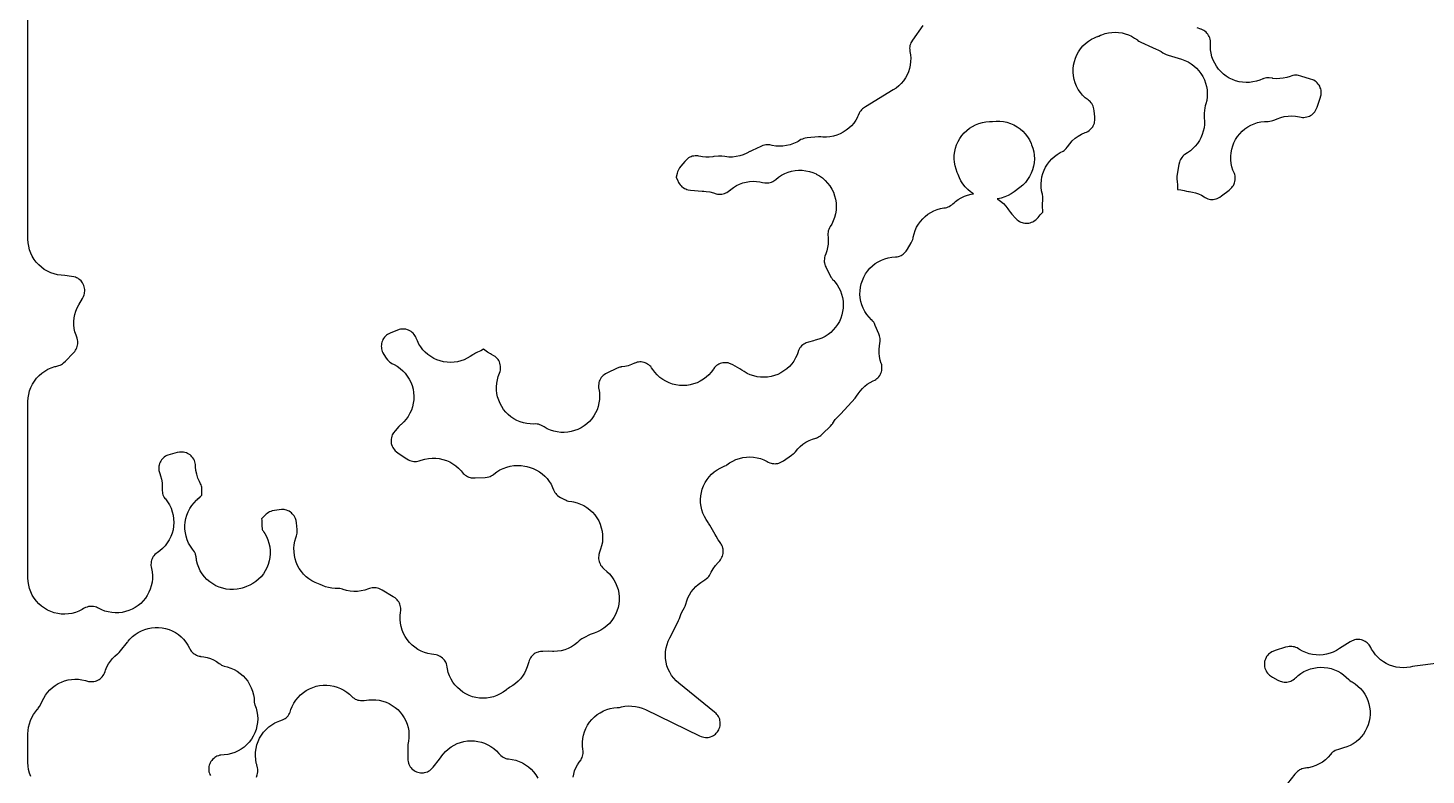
# Model space of a CAD drawing. Header units: metres. Extents: x 0 to 400, y 0 to 202.
# Drawn here: x 12.25 to 37.25, y 99.84 to 113.21 of the extents above; entities that cross this region are included whole.
import ezdxf

# ---------------------------------------------------------------- set-up
doc = ezdxf.new("R2010")
doc.units = ezdxf.units.M

msp = doc.modelspace()

# ---------------------------------------------------------------- linework, layer by layer
for points in [[(28.255, 113.2536), (28.07, 112.9906), (28.048, 112.9566), (28.039, 112.9396), (28.03, 112.9156), (28.023, 112.8916), (28.019, 112.8706), (28.017, 112.8446), (28.018, 112.8186), (28.02, 112.7966), (28.022, 112.7886), (28.032, 112.7276), (28.036, 112.6656), (28.034, 112.6046), (28.027, 112.5436), (28.013, 112.4836), (27.995, 112.4246), (27.97, 112.3676), (27.94, 112.3136), (27.906, 112.2626), (27.866, 112.2156), (27.823, 112.1716), (27.775, 112.1326), (27.724, 112.0986), (27.226, 111.7966), (27.191, 111.7726), (27.172, 111.7576), (27.158, 111.7436), (27.143, 111.7266), (27.128, 111.7046), (27.116, 111.6846), (27.097, 111.6396), (27.085, 111.6146), (27.084, 111.6126), (27.053, 111.5576), (27.017, 111.5066), (26.976, 111.4586), (26.93, 111.4146), (26.881, 111.3756), (26.828, 111.3416), (26.772, 111.3126), (26.714, 111.2896), (26.653, 111.2716), (26.591, 111.2606), (26.528, 111.2546), (26.465, 111.2556), (26.429, 111.2576), (26.388, 111.2566), (26.186, 111.2396), (26.148, 111.2336), (26.124, 111.2286), (26.099, 111.2196), (26.074, 111.2086), (26.021, 111.1776), (26, 111.1656), (25.941, 111.1386), (25.88, 111.1166), (25.816, 111.1016), (25.752, 111.0926), (25.687, 111.0906), (25.622, 111.0946), (25.557, 111.1056), (25.519, 111.1146), (25.493, 111.1176), (25.471, 111.1176), (25.446, 111.1156), (25.419, 111.1106), (25.392, 111.1036), (25.354, 111.0886), (25.2, 111.0176), (25.166, 110.9996), (25.162, 110.9976), (25.104, 110.9656), (25.043, 110.9386), (24.98, 110.9186), (24.914, 110.9046), (24.848, 110.8976), (24.782, 110.8976), (24.715, 110.9046), (24.658, 110.9126), (24.638, 110.9136), (24.597, 110.9116), (24.517, 110.9046), (24.496, 110.9016), (24.434, 110.8966), (24.372, 110.8966), (24.311, 110.9026), (24.283, 110.9076), (24.25, 110.9146), (24.227, 110.9186), (24.204, 110.9196), (24.183, 110.9196), (24.156, 110.9156), (24.13, 110.9106), (24.108, 110.9026), (24.084, 110.8926), (24.065, 110.8806), (24.043, 110.8656), (24.024, 110.8486), (23.997, 110.8196), (23.923, 110.7326), (23.9, 110.7026), (23.889, 110.6836), (23.877, 110.6586), (23.867, 110.6336), (23.86, 110.6066), (23.859, 110.6006), (23.845, 110.5386), (23.843, 110.5306), (23.863, 110.4896), (23.885, 110.4406), (23.896, 110.4236), (23.914, 110.3996), (23.93, 110.3816), (23.946, 110.3666), (23.968, 110.3506), (23.991, 110.3366), (24.012, 110.3266), (24.033, 110.3196), (24.058, 110.3136), (24.1, 110.3076), (24.308, 110.2876), (24.339, 110.2856), (24.379, 110.2836), (24.444, 110.2736), (24.508, 110.2566), (24.56, 110.2406), (24.583, 110.2356), (24.609, 110.2336), (24.634, 110.2326), (24.66, 110.2356), (24.685, 110.2396), (24.707, 110.2466), (24.731, 110.2566), (24.75, 110.2656), (24.771, 110.2796), (24.813, 110.3136), (24.815, 110.3156), (24.818, 110.3186), (24.819, 110.3186), (24.865, 110.3526), (24.918, 110.3856), (24.974, 110.4126), (25.033, 110.4336), (25.093, 110.4496), (25.155, 110.4596), (25.217, 110.4636), (25.279, 110.4616), (25.341, 110.4536), (25.388, 110.4426), (25.428, 110.4356), (25.452, 110.4336), (25.473, 110.4336), (25.501, 110.4376), (25.523, 110.4416), (25.547, 110.4496), (25.571, 110.4606), (25.591, 110.4726), (25.609, 110.4846), (25.622, 110.4966), (25.672, 110.5366), (25.726, 110.5726), (25.783, 110.6026), (25.843, 110.6266), (25.905, 110.6446), (25.968, 110.6566), (26.032, 110.6626), (26.097, 110.6616), (26.161, 110.6536), (26.224, 110.6406), (26.286, 110.6206), (26.345, 110.5946), (26.347, 110.5936), (26.404, 110.5606), (26.457, 110.5236), (26.506, 110.4806), (26.551, 110.4326), (26.591, 110.3806), (26.625, 110.3256), (26.654, 110.2666), (26.676, 110.2056), (26.692, 110.1416), (26.702, 110.0776), (26.705, 110.0116), (26.702, 109.9466), (26.692, 109.8826), (26.675, 109.8186), (26.652, 109.7576), (26.624, 109.6986), (26.596, 109.6546), (26.582, 109.6286), (26.57, 109.6016), (26.562, 109.5776), (26.558, 109.5546), (26.555, 109.5306), (26.555, 109.5066), (26.559, 109.4556), (26.562, 109.3966), (26.559, 109.3386), (26.551, 109.2796), (26.538, 109.2226), (26.519, 109.1666), (26.503, 109.1246), (26.496, 109.1006), (26.492, 109.0726), (26.49, 109.0476), (26.49, 109.0256), (26.493, 109.0046), (26.499, 108.9776), (26.507, 108.9536), (26.522, 108.9196), (26.592, 108.7816), (26.611, 108.7456), (26.623, 108.7286), (26.64, 108.7086), (26.655, 108.6926), (26.659, 108.6876), (26.682, 108.6626), (26.72, 108.6126), (26.752, 108.5586), (26.779, 108.5026), (26.801, 108.4436), (26.816, 108.3826), (26.826, 108.3216), (26.83, 108.2586), (26.828, 108.1966), (26.819, 108.1346), (26.805, 108.0736), (26.785, 108.0136), (26.76, 107.9566), (26.729, 107.9026), (26.693, 107.8516), (26.652, 107.8046), (26.606, 107.7606), (26.557, 107.7226), (26.504, 107.6886), (26.449, 107.6596), (26.391, 107.6366), (26.33, 107.6196), (26.296, 107.6116), (26.208, 107.5856), (26.169, 107.5726), (26.147, 107.5626), (26.126, 107.5496), (26.107, 107.5366), (26.086, 107.5176), (26.068, 107.4986), (26.056, 107.4826), (26.043, 107.4606), (26.032, 107.4376), (26.025, 107.4196), (26.023, 107.4146), (26.004, 107.3596), (25.977, 107.3026), (25.945, 107.2486), (25.908, 107.1976), (25.866, 107.1516), (25.82, 107.1086), (25.769, 107.0706), (25.716, 107.0376), (25.659, 107.0096), (25.6, 106.9876), (25.539, 106.9716), (25.477, 106.9616), (25.414, 106.9576), (25.352, 106.9596), (25.289, 106.9676), (25.228, 106.9816), (25.168, 107.0016), (25.111, 107.0276), (25.056, 107.0586), (25.019, 107.0856), (24.979, 107.1096), (24.854, 107.1796), (24.816, 107.1986), (24.793, 107.2066), (24.769, 107.2136), (24.747, 107.2176), (24.723, 107.2186), (24.699, 107.2186), (24.676, 107.2156), (24.65, 107.2096), (24.627, 107.2026), (24.606, 107.1936), (24.585, 107.1816), (24.563, 107.1666), (24.545, 107.1506), (24.529, 107.1336), (24.514, 107.1146), (24.507, 107.1036), (24.469, 107.0516), (24.427, 107.0036), (24.379, 106.9606), (24.328, 106.9216), (24.274, 106.8876), (24.216, 106.8596), (24.155, 106.8376), (24.093, 106.8216), (24.03, 106.8116), (23.966, 106.8086), (23.902, 106.8116), (23.838, 106.8206), (23.776, 106.8366), (23.715, 106.8576), (23.657, 106.8856), (23.602, 106.9186), (23.551, 106.9566), (23.503, 106.9996), (23.46, 107.0476), (23.422, 107.0996), (23.403, 107.1286), (23.388, 107.1476), (23.373, 107.1626), (23.353, 107.1796), (23.332, 107.1946), (23.311, 107.2056), (23.287, 107.2166), (23.267, 107.2226), (23.242, 107.2276), (23.215, 107.2316), (23.195, 107.2316), (23.171, 107.2296), (23.145, 107.2256), (23.121, 107.2186), (23.103, 107.2126), (23.099, 107.2106), (23.042, 107.1846), (22.983, 107.1646), (22.922, 107.1496), (22.86, 107.1416), (22.86, 107.1406), (22.837, 107.1366), (22.815, 107.1306), (22.778, 107.1146), (22.613, 107.0366), (22.576, 107.0166), (22.555, 107.0026), (22.537, 106.9886), (22.518, 106.9696), (22.504, 106.9516), (22.49, 106.9306), (22.477, 106.9076), (22.468, 106.8866), (22.462, 106.8646), (22.457, 106.8376), (22.454, 106.8116), (22.454, 106.7886), (22.456, 106.7656), (22.46, 106.7486), (22.469, 106.6856), (22.473, 106.6236), (22.47, 106.5606), (22.462, 106.4986), (22.447, 106.4366), (22.427, 106.3776), (22.4, 106.3206), (22.369, 106.2666), (22.332, 106.2156), (22.291, 106.1676), (22.245, 106.1246), (22.195, 106.0866), (22.142, 106.0536), (22.085, 106.0256), (22.027, 106.0026), (21.966, 105.9866), (21.904, 105.9756), (21.841, 105.9706), (21.778, 105.9726), (21.716, 105.9796), (21.655, 105.9936), (21.595, 106.0126), (21.537, 106.0376), (21.482, 106.0686), (21.446, 106.0916), (21.425, 106.1016), (21.404, 106.1096), (21.379, 106.1166), (21.354, 106.1216), (21.332, 106.1226), (21.295, 106.1216), (21.233, 106.1236), (21.171, 106.1306), (21.111, 106.1436), (21.051, 106.1626), (20.994, 106.1866), (20.94, 106.2166), (20.888, 106.2516), (20.84, 106.2906), (20.797, 106.3346), (20.757, 106.3826), (20.723, 106.4346), (20.693, 106.4886), (20.669, 106.5456), (20.65, 106.6056), (20.637, 106.6656), (20.63, 106.7276), (20.629, 106.7896), (20.634, 106.8516), (20.645, 106.9126), (20.662, 106.9726), (20.684, 107.0306), (20.685, 107.0336), (20.694, 107.0596), (20.7, 107.0826), (20.703, 107.1116), (20.704, 107.1366), (20.703, 107.1586), (20.698, 107.1826), (20.691, 107.2086), (20.681, 107.2336), (20.67, 107.2566), (20.657, 107.2766), (20.642, 107.2956), (20.626, 107.3126), (20.605, 107.3296), (20.584, 107.3436), (20.543, 107.3656), (20.525, 107.3746), (20.47, 107.4076), (20.419, 107.4456), (20.4, 107.4626), (20.349, 107.4316), (20.29, 107.4046), (20.256, 107.3906), (20.234, 107.3786), (20.212, 107.3646), (20.207, 107.3606), (20.161, 107.3276), (20.108, 107.2966), (20.051, 107.2706), (19.992, 107.2496), (19.932, 107.2346), (19.87, 107.2256), (19.808, 107.2226), (19.746, 107.2256), (19.684, 107.2346), (19.623, 107.2496), (19.565, 107.2696), (19.508, 107.2956), (19.454, 107.3266), (19.404, 107.3636), (19.357, 107.4046), (19.314, 107.4496), (19.276, 107.4996), (19.243, 107.5516), (19.215, 107.6076), (19.195, 107.6586), (19.192, 107.6656), (19.183, 107.6846), (19.171, 107.7056), (19.159, 107.7236), (19.14, 107.7446), (19.122, 107.7616), (19.105, 107.7746), (19.08, 107.7896), (19.058, 107.8006), (19.037, 107.8086), (19.011, 107.8156), (18.988, 107.8196), (18.964, 107.8206), (18.936, 107.8196), (18.914, 107.8166), (18.888, 107.8106), (18.848, 107.7956), (18.742, 107.7526), (18.702, 107.7336), (18.679, 107.7206), (18.663, 107.7086), (18.647, 107.6936), (18.628, 107.6736), (18.612, 107.6516), (18.6, 107.6336), (18.59, 107.6116), (18.581, 107.5876), (18.575, 107.5626), (18.571, 107.5386), (18.57, 107.5166), (18.571, 107.4916), (18.575, 107.4646), (18.58, 107.4426), (18.588, 107.4176), (18.598, 107.3966), (18.618, 107.3636), (18.658, 107.3016), (18.68, 107.2706), (18.696, 107.2526), (18.716, 107.2346), (18.734, 107.2196), (18.757, 107.2056), (18.797, 107.1856), (18.853, 107.1536), (18.905, 107.1166), (18.953, 107.0756), (18.996, 107.0286), (19.035, 106.9786), (19.069, 106.9246), (19.098, 106.8676), (19.12, 106.8086), (19.137, 106.7466), (19.147, 106.6836), (19.152, 106.6206), (19.15, 106.5566), (19.142, 106.4936), (19.128, 106.4316), (19.107, 106.3716), (19.081, 106.3136), (19.05, 106.2576), (19.013, 106.2066), (18.971, 106.1586), (18.925, 106.1146), (18.914, 106.1056), (18.886, 106.0766), (18.817, 105.9986), (18.79, 105.9656), (18.778, 105.9456), (18.767, 105.9256), (18.758, 105.9016), (18.751, 105.8726), (18.746, 105.8486), (18.745, 105.8256), (18.746, 105.8006), (18.749, 105.7746), (18.754, 105.7526), (18.763, 105.7266), (18.774, 105.7026), (18.786, 105.6836), (18.803, 105.6606), (18.819, 105.6426), (18.836, 105.6276), (18.87, 105.6026), (19.025, 105.5006), (19.059, 105.4806), (19.082, 105.4696), (19.106, 105.4606), (19.125, 105.4556), (19.15, 105.4526), (19.175, 105.4516), (19.201, 105.4526), (19.225, 105.4566), (19.249, 105.4626), (19.284, 105.4756), (19.347, 105.4936), (19.411, 105.5066), (19.477, 105.5126), (19.542, 105.5116), (19.607, 105.5036), (19.671, 105.4896), (19.733, 105.4696), (19.793, 105.4426), (19.85, 105.4106), (19.903, 105.3726), (19.952, 105.3296), (19.997, 105.2816), (20.034, 105.2376), (20.05, 105.2226), (20.07, 105.2056), (20.091, 105.1926), (20.112, 105.1816), (20.137, 105.1716), (20.157, 105.1656), (20.179, 105.1616), (20.207, 105.1586), (20.247, 105.1586), (20.426, 105.1676), (20.465, 105.1716), (20.49, 105.1766), (20.515, 105.1846), (20.536, 105.1936), (20.558, 105.2056), (20.577, 105.2186), (20.584, 105.2246), (20.636, 105.2646), (20.692, 105.2996), (20.751, 105.3286), (20.812, 105.3506), (20.876, 105.3676), (20.941, 105.3776), (21.006, 105.3806), (21.072, 105.3776), (21.137, 105.3676), (21.171, 105.3606), (21.23, 105.3446), (21.288, 105.3246), (21.344, 105.2976), (21.397, 105.2666), (21.447, 105.2296), (21.493, 105.1896), (21.535, 105.1446), (21.572, 105.0956), (21.605, 105.0426), (21.633, 104.9876), (21.649, 104.9456), (21.661, 104.9206), (21.673, 104.8986), (21.688, 104.8776), (21.703, 104.8606), (21.722, 104.8436), (21.742, 104.8276), (21.775, 104.8076), (21.833, 104.7756), (21.873, 104.7566), (21.896, 104.7476), (21.918, 104.7426), (21.978, 104.7326), (22.008, 104.7276), (22.071, 104.7116), (22.131, 104.6896), (22.19, 104.6616), (22.245, 104.6276), (22.297, 104.5886), (22.344, 104.5436), (22.387, 104.4956), (22.424, 104.4426), (22.457, 104.3866), (22.483, 104.3276), (22.503, 104.2656), (22.518, 104.2026), (22.525, 104.1376), (22.527, 104.0736), (22.522, 104.0086), (22.51, 103.9446), (22.492, 103.8826), (22.473, 103.8266), (22.462, 103.7876), (22.457, 103.7626), (22.455, 103.7376), (22.456, 103.7116), (22.458, 103.6866), (22.463, 103.6636), (22.47, 103.6416), (22.481, 103.6186), (22.492, 103.5966), (22.506, 103.5766), (22.523, 103.5566), (22.55, 103.5306), (22.602, 103.4856), (22.648, 103.4406), (22.69, 103.3906), (22.727, 103.3366), (22.758, 103.2796), (22.784, 103.2206), (22.803, 103.1586), (22.816, 103.0946), (22.822, 103.0296), (22.822, 102.9646), (22.816, 102.9006), (22.803, 102.8366), (22.783, 102.7746), (22.758, 102.7146), (22.727, 102.6576), (22.69, 102.6046), (22.648, 102.5546), (22.602, 102.5096), (22.551, 102.4696), (22.496, 102.4346), (22.438, 102.4056), (22.377, 102.3816), (22.338, 102.3686), (22.302, 102.3536), (22.191, 102.2976), (22.156, 102.2786), (22.135, 102.2636), (22.109, 102.2416), (22.076, 102.2106), (22.025, 102.1696), (21.969, 102.1356), (21.91, 102.1066), (21.849, 102.0836), (21.785, 102.0666), (21.72, 102.0566), (21.655, 102.0536), (21.629, 102.0546), (21.556, 102.0566), (21.459, 102.0546), (21.417, 102.0506), (21.389, 102.0466), (21.372, 102.0416), (21.348, 102.0326), (21.322, 102.0196), (21.305, 102.0086), (21.286, 101.9946), (21.266, 101.9756), (21.25, 101.9566), (21.236, 101.9376), (21.224, 101.9166), (21.213, 101.8926), (21.205, 101.8686), (21.196, 101.8336), (21.179, 101.7756), (21.157, 101.7186), (21.129, 101.6646), (21.097, 101.6126), (21.059, 101.5646), (21.018, 101.5196), (20.972, 101.4796), (20.923, 101.4436), (20.87, 101.4126), (20.863, 101.4086), (20.837, 101.3916), (20.804, 101.3666), (20.8, 101.3626), (20.79, 101.3556), (20.749, 101.3246), (20.694, 101.2916), (20.637, 101.2646), (20.577, 101.2436), (20.515, 101.2276), (20.452, 101.2186), (20.388, 101.2156), (20.325, 101.2186), (20.262, 101.2286), (20.2, 101.2436), (20.14, 101.2656), (20.082, 101.2926), (20.028, 101.3256), (19.977, 101.3636), (19.93, 101.4066), (19.887, 101.4536), (19.849, 101.5046), (19.817, 101.5596), (19.79, 101.6176), (19.768, 101.6776), (19.753, 101.7396), (19.749, 101.7696), (19.741, 101.8076), (19.734, 101.8306), (19.722, 101.8586), (19.71, 101.8806), (19.698, 101.8986), (19.682, 101.9176), (19.664, 101.9346), (19.643, 101.9516), (19.624, 101.9636), (19.601, 101.9756), (19.574, 101.9866), (19.551, 101.9936), (19.512, 102.0006), (19.467, 102.0066), (19.404, 102.0176), (19.341, 102.0366), (19.281, 102.0606), (19.224, 102.0906), (19.169, 102.1266), (19.119, 102.1676), (19.073, 102.2136), (19.032, 102.2636), (18.996, 102.3176), (18.966, 102.3746), (18.941, 102.4346), (18.923, 102.4976), (18.911, 102.5606), (18.905, 102.6256), (18.906, 102.6906), (18.914, 102.7556), (18.918, 102.7786), (18.919, 102.7996), (18.918, 102.8256), (18.915, 102.8516), (18.91, 102.8746), (18.903, 102.8966), (18.894, 102.9166), (18.881, 102.9396), (18.867, 102.9606), (18.853, 102.9766), (18.835, 102.9946), (18.815, 103.0116), (18.784, 103.0316), (18.586, 103.1496), (18.552, 103.1676), (18.527, 103.1786), (18.503, 103.1856), (18.48, 103.1906), (18.457, 103.1926), (18.434, 103.1926), (18.407, 103.1906), (18.385, 103.1856), (18.359, 103.1786), (18.338, 103.1706), (18.276, 103.1496), (18.211, 103.1346), (18.146, 103.1266), (18.08, 103.1256), (18.014, 103.1316), (17.95, 103.1436), (17.886, 103.1626), (17.879, 103.1656), (17.85, 103.1726), (17.826, 103.1766), (17.806, 103.1776), (17.802, 103.1776), (17.744, 103.1786), (17.685, 103.1846), (17.628, 103.1956), (17.571, 103.2116), (17.517, 103.2336), (17.479, 103.2496), (17.445, 103.2616), (17.386, 103.2856), (17.33, 103.3146), (17.276, 103.3496), (17.227, 103.3896), (17.181, 103.4336), (17.14, 103.4826), (17.104, 103.5346), (17.074, 103.5906), (17.049, 103.6486), (17.029, 103.7096), (17.016, 103.7716), (17.009, 103.8346), (17.008, 103.8986), (17.014, 103.9616), (17.026, 104.0246), (17.043, 104.0856), (17.055, 104.1196), (17.062, 104.1466), (17.065, 104.1706), (17.066, 104.1916), (17.064, 104.2326), (17.052, 104.3536), (17.046, 104.3926), (17.041, 104.4126), (17.034, 104.4326), (17.022, 104.4576), (17.01, 104.4786), (16.995, 104.4986), (16.979, 104.5176), (16.964, 104.5306), (16.945, 104.5456), (16.923, 104.5596), (16.902, 104.5696), (16.876, 104.5796), (16.853, 104.5866), (16.832, 104.5906), (16.81, 104.5916), (16.784, 104.5916), (16.742, 104.5866), (16.658, 104.5736), (16.619, 104.5656), (16.597, 104.5586), (16.573, 104.5476), (16.55, 104.5356), (16.53, 104.5226), (16.513, 104.5076), (16.489, 104.4836), (16.466, 104.4586), (16.428, 104.4246), (16.431, 104.4026), (16.432, 104.3386), (16.431, 104.3096), (16.432, 104.2916), (16.44, 104.2506), (16.442, 104.2326), (16.447, 104.2236), (16.457, 104.2086), (16.468, 104.1886), (16.485, 104.1626), (16.516, 104.1066), (16.541, 104.0476), (16.561, 103.9876), (16.574, 103.9246), (16.582, 103.8616), (16.583, 103.7976), (16.577, 103.7346), (16.566, 103.6716), (16.548, 103.6106), (16.525, 103.5506), (16.495, 103.4946), (16.461, 103.4406), (16.421, 103.3906), (16.377, 103.3456), (16.328, 103.3046), (16.275, 103.2676), (16.219, 103.2376), (16.161, 103.2126), (16.12, 103.1996), (16.1, 103.1926), (16.081, 103.1876), (16.057, 103.1806), (15.993, 103.1676), (15.928, 103.1626), (15.863, 103.1626), (15.798, 103.1696), (15.735, 103.1836), (15.672, 103.2036), (15.613, 103.2296), (15.556, 103.2616), (15.503, 103.2996), (15.453, 103.3426), (15.409, 103.3896), (15.369, 103.4416), (15.334, 103.4966), (15.306, 103.5556), (15.283, 103.6166), (15.267, 103.6796), (15.263, 103.7076), (15.26, 103.7256), (15.257, 103.7446), (15.249, 103.7896), (15.248, 103.8016), (15.244, 103.8086), (15.229, 103.8326), (15.214, 103.8566), (15.192, 103.8846), (15.156, 103.9366), (15.124, 103.9926), (15.099, 104.0516), (15.079, 104.1126), (15.066, 104.1756), (15.058, 104.2396), (15.057, 104.3036), (15.063, 104.3676), (15.075, 104.4306), (15.093, 104.4926), (15.116, 104.5516), (15.146, 104.6086), (15.181, 104.6626), (15.222, 104.7126), (15.267, 104.7576), (15.277, 104.7656), (15.292, 104.7806), (15.313, 104.8026), (15.316, 104.8056), (15.336, 104.8266), (15.363, 104.8496), (15.361, 104.8616), (15.359, 104.9256), (15.36, 104.9646), (15.358, 104.9906), (15.354, 105.0106), (15.348, 105.0306), (15.339, 105.0536), (15.319, 105.0926), (15.291, 105.1556), (15.269, 105.2216), (15.255, 105.2886), (15.248, 105.3566), (15.246, 105.3986), (15.242, 105.4216), (15.235, 105.4476), (15.228, 105.4676), (15.215, 105.4926), (15.201, 105.5146), (15.185, 105.5356), (15.168, 105.5536), (15.151, 105.5676), (15.127, 105.5836), (15.107, 105.5956), (15.085, 105.6046), (15.057, 105.6136), (15.033, 105.6186), (15.011, 105.6206), (14.984, 105.6206), (14.959, 105.6186), (14.919, 105.6096), (14.796, 105.5786), (14.755, 105.5656), (14.735, 105.5576), (14.712, 105.5446), (14.69, 105.5306), (14.674, 105.5166), (14.656, 105.4986), (14.64, 105.4796), (14.626, 105.4576), (14.616, 105.4376), (14.606, 105.4136), (14.598, 105.3866), (14.594, 105.3656), (14.592, 105.3426), (14.593, 105.3126), (14.595, 105.2906), (14.599, 105.2696), (14.615, 105.2206), (14.618, 105.2126), (14.624, 105.1966), (14.641, 105.1336), (14.651, 105.0686), (14.654, 105.0036), (14.653, 104.9856), (14.653, 104.9796), (14.652, 104.9276), (14.655, 104.9036), (14.659, 104.8796), (14.666, 104.8556), (14.676, 104.8316), (14.688, 104.8096), (14.7, 104.7906), (14.709, 104.7806), (14.748, 104.7286), (14.782, 104.6736), (14.81, 104.6146), (14.832, 104.5526), (14.848, 104.4896), (14.857, 104.4256), (14.86, 104.3606), (14.856, 104.2956), (14.846, 104.2306), (14.829, 104.1676), (14.807, 104.1066), (14.778, 104.0486), (14.743, 103.9936), (14.703, 103.9416), (14.658, 103.8946), (14.609, 103.8526), (14.562, 103.8196), (14.555, 103.8146), (14.542, 103.8036), (14.521, 103.7846), (14.504, 103.7646), (14.491, 103.7486), (14.48, 103.7286), (14.47, 103.7076), (14.463, 103.6866), (14.456, 103.6596), (14.452, 103.6346), (14.451, 103.6096), (14.451, 103.5886), (14.455, 103.5656), (14.461, 103.5376), (14.472, 103.4756), (14.478, 103.4136), (14.477, 103.3516), (14.47, 103.2896), (14.457, 103.2286), (14.439, 103.1696), (14.415, 103.1116), (14.385, 103.0566), (14.351, 103.0046), (14.311, 102.9566), (14.268, 102.9126), (14.22, 102.8726), (14.168, 102.8376), (14.113, 102.8076), (14.056, 102.7836), (13.997, 102.7646), (13.936, 102.7516), (13.874, 102.7446), (13.812, 102.7426), (13.75, 102.7476), (13.688, 102.7586), (13.628, 102.7746), (13.57, 102.7966), (13.514, 102.8246), (13.496, 102.8346), (13.476, 102.8436), (13.451, 102.8516), (13.426, 102.8566), (13.4, 102.8596), (13.378, 102.8596), (13.356, 102.8586), (13.334, 102.8546), (13.311, 102.8476), (13.283, 102.8376), (13.248, 102.8196), (13.219, 102.8036), (13.161, 102.7746), (13.101, 102.7516), (13.039, 102.7346), (12.976, 102.7236), (12.912, 102.7196), (12.847, 102.7216), (12.784, 102.7306), (12.721, 102.7446), (12.66, 102.7656), (12.602, 102.7926), (12.546, 102.8246), (12.494, 102.8626), (12.446, 102.9056), (12.402, 102.9526), (12.364, 103.0036), (12.33, 103.0586), (12.302, 103.1166), (12.281, 103.1776), (12.265, 103.2396), (12.255, 103.3036), (12.252, 103.3676), (12.252, 106.5226), (12.255, 106.5876), (12.265, 106.6516), (12.281, 106.7146), (12.304, 106.7756), (12.332, 106.8346), (12.366, 106.8896), (12.406, 106.9416), (12.45, 106.9886), (12.499, 107.0316), (12.552, 107.0696), (12.609, 107.1016), (12.668, 107.1276), (12.73, 107.1476), (12.745, 107.1506), (12.753, 107.1526), (12.802, 107.1656), (12.827, 107.1756), (12.849, 107.1856), (12.868, 107.1976), (12.89, 107.2146), (12.922, 107.2436), (13.062, 107.3896), (13.089, 107.4206), (13.104, 107.4406), (13.116, 107.4626), (13.127, 107.4866), (13.134, 107.5076), (13.14, 107.5336), (13.144, 107.5566), (13.144, 107.5786), (13.143, 107.6036), (13.138, 107.6296), (13.131, 107.6566), (13.112, 107.7116), (13.093, 107.7716), (13.081, 107.8326), (13.074, 107.8956), (13.074, 107.9576), (13.079, 108.0206), (13.091, 108.0826), (13.108, 108.1426), (13.132, 108.2006), (13.16, 108.2566), (13.225, 108.3676), (13.243, 108.4036), (13.254, 108.4306), (13.261, 108.4536), (13.265, 108.4756), (13.267, 108.5006), (13.266, 108.5266), (13.263, 108.5526), (13.258, 108.5766), (13.252, 108.5976), (13.241, 108.6206), (13.229, 108.6446), (13.216, 108.6636), (13.201, 108.6806), (13.182, 108.6996), (13.162, 108.7156), (13.141, 108.7286), (13.12, 108.7396), (13.101, 108.7476), (13.074, 108.7546), (13.032, 108.7626), (12.911, 108.7786), (12.844, 108.7836), (12.781, 108.7926), (12.718, 108.8076), (12.658, 108.8286), (12.6, 108.8556), (12.544, 108.8876), (12.493, 108.9256), (12.445, 108.9686), (12.401, 109.0156), (12.363, 109.0666), (12.33, 109.1216), (12.302, 109.1796), (12.28, 109.2396), (12.265, 109.3026), (12.255, 109.3656), (12.252, 109.4296), (12.252, 131.6846)], [(21.998, 99.8016), (22.01, 99.8586), (22.027, 99.9156), (22.05, 99.9696), (22.077, 100.0216), (22.109, 100.0716), (22.141, 100.1156), (22.152, 100.1366), (22.162, 100.1576), (22.17, 100.1816), (22.176, 100.2056), (22.178, 100.2276), (22.179, 100.2516), (22.177, 100.2766), (22.174, 100.3006), (22.167, 100.3646), (22.167, 100.4286), (22.173, 100.4926), (22.185, 100.5556), (22.203, 100.6176), (22.228, 100.6766), (22.258, 100.7336), (22.294, 100.7866), (22.335, 100.8366), (22.38, 100.8816), (22.43, 100.9226), (22.484, 100.9576), (22.541, 100.9876), (22.6, 101.0126), (22.662, 101.0306), (22.725, 101.0426), (22.789, 101.0486), (22.805, 101.0486), (22.83, 101.0526), (22.862, 101.0596), (22.925, 101.0716), (22.988, 101.0776), (23.051, 101.0766), (23.115, 101.0696), (23.177, 101.0566), (23.237, 101.0376), (23.296, 101.0126), (24.258, 100.5436), (24.292, 100.5286), (24.313, 100.5226), (24.339, 100.5166), (24.367, 100.5136), (24.387, 100.5136), (24.412, 100.5156), (24.438, 100.5196), (24.458, 100.5256), (24.484, 100.5356), (24.507, 100.5476), (24.526, 100.5596), (24.543, 100.5726), (24.56, 100.5896), (24.58, 100.6126), (24.593, 100.6316), (24.603, 100.6476), (24.613, 100.6716), (24.622, 100.6986), (24.627, 100.7206), (24.63, 100.7446), (24.631, 100.7686), (24.63, 100.7936), (24.625, 100.8196), (24.62, 100.8406), (24.611, 100.8636), (24.6, 100.8866), (24.588, 100.9056), (24.572, 100.9266), (24.558, 100.9426), (24.527, 100.9686), (23.891, 101.4826), (23.843, 101.5256), (23.799, 101.5726), (23.761, 101.6246), (23.728, 101.6796), (23.7, 101.7376), (23.678, 101.7976), (23.662, 101.8606), (23.653, 101.9246), (23.65, 101.9886), (23.653, 102.0526), (23.663, 102.1166), (23.679, 102.1786), (23.701, 102.2396), (23.729, 102.2976), (23.758, 102.3496), (23.884, 102.6056), (23.899, 102.6406), (23.906, 102.6616), (23.932, 102.7296), (23.965, 102.7946), (23.991, 102.8386), (24.002, 102.8616), (24.009, 102.8816), (24.013, 102.8986), (24.03, 102.9576), (24.052, 103.0136), (24.08, 103.0686), (24.113, 103.1196), (24.15, 103.1676), (24.192, 103.2126), (24.237, 103.2526), (24.286, 103.2886), (24.356, 103.3346), (24.386, 103.3566), (24.408, 103.3766), (24.425, 103.3946), (24.438, 103.4116), (24.452, 103.4356), (24.47, 103.4726), (24.504, 103.5336), (24.544, 103.5906), (24.591, 103.6436), (24.62, 103.6736), (24.635, 103.6916), (24.649, 103.7146), (24.661, 103.7366), (24.67, 103.7596), (24.677, 103.7826), (24.681, 103.8066), (24.684, 103.8316), (24.683, 103.8576), (24.681, 103.8826), (24.677, 103.9026), (24.668, 103.9286), (24.658, 103.9546), (24.648, 103.9726), (24.639, 103.9866), (24.626, 104.0046), (24.616, 104.0186), (24.594, 104.0476), (24.555, 104.1136), (24.538, 104.1476), (24.445, 104.3136), (24.423, 104.3486), (24.414, 104.3596), (24.378, 104.4116), (24.347, 104.4666), (24.321, 104.5246), (24.302, 104.5846), (24.288, 104.6456), (24.28, 104.7086), (24.278, 104.7716), (24.283, 104.8346), (24.293, 104.8976), (24.31, 104.9586), (24.332, 105.0176), (24.36, 105.0736), (24.394, 105.1276), (24.433, 105.1776), (24.476, 105.2236), (24.523, 105.2656), (24.575, 105.3026), (24.63, 105.3336), (24.687, 105.3596), (24.715, 105.3706), (24.734, 105.3806), (24.746, 105.3886), (24.798, 105.4256), (24.853, 105.4586), (24.911, 105.4856), (24.972, 105.5066), (25.034, 105.5216), (25.097, 105.5306), (25.161, 105.5326), (25.225, 105.5286), (25.288, 105.5186), (25.35, 105.5026), (25.41, 105.4796), (25.468, 105.4516), (25.488, 105.4406), (25.516, 105.4286), (25.539, 105.4206), (25.56, 105.4156), (25.586, 105.4126), (25.61, 105.4116), (25.633, 105.4126), (25.659, 105.4176), (25.68, 105.4226), (25.701, 105.4306), (25.726, 105.4426), (25.76, 105.4636), (25.904, 105.5616), (25.936, 105.5856), (25.952, 105.5996), (25.969, 105.6196), (25.975, 105.6266), (26.015, 105.6756), (26.06, 105.7206), (26.109, 105.7616), (26.162, 105.7966), (26.218, 105.8266), (26.277, 105.8506), (26.338, 105.8696), (26.345, 105.8706), (26.367, 105.8786), (26.389, 105.8896), (26.41, 105.9016), (26.428, 105.9156), (26.46, 105.9436), (26.601, 106.0846), (26.626, 106.1116), (26.641, 106.1306), (26.645, 106.1386), (26.688, 106.1996), (26.738, 106.2546), (26.788, 106.3046), (27.041, 106.5866), (27.067, 106.6186), (27.097, 106.6636), (27.132, 106.7116), (27.171, 106.7556), (27.214, 106.7966), (27.26, 106.8326), (27.31, 106.8646), (27.362, 106.8926), (27.392, 106.9066), (27.41, 106.9176), (27.432, 106.9346), (27.45, 106.9506), (27.466, 106.9676), (27.482, 106.9906), (27.494, 107.0116), (27.504, 107.0336), (27.512, 107.0566), (27.518, 107.0816), (27.521, 107.1086), (27.522, 107.1326), (27.521, 107.1566), (27.517, 107.1806), (27.512, 107.1986), (27.51, 107.2036), (27.491, 107.2656), (27.477, 107.3276), (27.47, 107.3916), (27.469, 107.4556), (27.475, 107.5196), (27.484, 107.5646), (27.489, 107.6026), (27.49, 107.6266), (27.489, 107.6506), (27.485, 107.6776), (27.479, 107.6986), (27.466, 107.7346), (27.403, 107.8866), (27.386, 107.9226), (27.374, 107.9426), (27.36, 107.9626), (27.342, 107.9826), (27.336, 107.9876), (27.291, 108.0336), (27.252, 108.0836), (27.217, 108.1366), (27.187, 108.1936), (27.164, 108.2536), (27.146, 108.3146), (27.135, 108.3776), (27.129, 108.4416), (27.13, 108.5056), (27.138, 108.5686), (27.151, 108.6306), (27.171, 108.6916), (27.196, 108.7506), (27.228, 108.8066), (27.264, 108.8586), (27.306, 108.9076), (27.352, 108.9516), (27.402, 108.9916), (27.456, 109.0256), (27.513, 109.0546), (27.573, 109.0776), (27.634, 109.0946), (27.697, 109.1056), (27.761, 109.1106), (27.768, 109.1106), (27.791, 109.1136), (27.816, 109.1186), (27.838, 109.1266), (27.863, 109.1376), (27.884, 109.1496), (27.902, 109.1616), (27.92, 109.1766), (27.938, 109.1956), (27.954, 109.2146), (27.976, 109.2476), (28.043, 109.3636), (28.062, 109.3996), (28.071, 109.4226), (28.079, 109.4486), (28.082, 109.4646), (28.096, 109.5256), (28.117, 109.5846), (28.142, 109.6406), (28.173, 109.6946), (28.209, 109.7456), (28.25, 109.7926), (28.295, 109.8356), (28.344, 109.8736), (28.396, 109.9076), (28.452, 109.9356), (28.51, 109.9586), (28.569, 109.9756), (28.63, 109.9876), (28.656, 109.9906), (28.682, 109.9976), (28.706, 110.0056), (28.725, 110.0146), (28.749, 110.0286), (28.771, 110.0436), (28.784, 110.0556), (28.788, 110.0596), (28.811, 110.0796), (28.835, 110.1016), (28.885, 110.1386), (28.939, 110.1706), (28.995, 110.1966), (29.054, 110.2176), (29.114, 110.2336), (29.158, 110.2406), (29.105, 110.2766), (29.055, 110.3186), (29.01, 110.3646), (28.97, 110.4156), (28.935, 110.4696), (28.906, 110.5276), (28.882, 110.5876), (28.879, 110.5976), (28.868, 110.6216), (28.846, 110.6806), (28.829, 110.7416), (28.818, 110.8046), (28.813, 110.8676), (28.815, 110.9316), (28.823, 110.9946), (28.836, 111.0566), (28.856, 111.1166), (28.882, 111.1746), (28.913, 111.2296), (28.95, 111.2816), (28.991, 111.3296), (29.037, 111.3736), (29.087, 111.4126), (29.141, 111.4466), (29.197, 111.4756), (29.256, 111.4986), (29.317, 111.5156), (29.38, 111.5266), (29.443, 111.5316), (29.478, 111.5326), (29.496, 111.5346), (29.561, 111.5406), (29.627, 111.5406), (29.692, 111.5336), (29.757, 111.5196), (29.819, 111.4996), (29.88, 111.4726), (29.937, 111.4406), (29.99, 111.4026), (30.04, 111.3586), (30.085, 111.3106), (30.125, 111.2586), (30.159, 111.2026), (30.187, 111.1426), (30.197, 111.1186), (30.219, 111.0566), (30.235, 110.9936), (30.244, 110.9286), (30.247, 110.8626), (30.243, 110.7966), (30.232, 110.7316), (30.215, 110.6686), (30.192, 110.6076), (30.162, 110.5486), (30.126, 110.4936), (30.086, 110.4416), (30.04, 110.3946), (29.989, 110.3526), (29.887, 110.2756), (29.834, 110.2396), (29.777, 110.2086), (29.718, 110.1836), (29.656, 110.1646), (29.592, 110.1516), (29.583, 110.1506), (29.594, 110.1446), (29.644, 110.1076), (29.692, 110.0676), (29.735, 110.0216), (29.773, 109.9726), (29.786, 109.9526), (29.818, 109.9056), (29.844, 109.8756), (29.911, 109.8026), (29.941, 109.7736), (29.96, 109.7596), (29.979, 109.7466), (30.004, 109.7346), (30.028, 109.7246), (30.049, 109.7186), (30.075, 109.7136), (30.097, 109.7126), (30.12, 109.7126), (30.146, 109.7156), (30.173, 109.7216), (30.196, 109.7296), (30.219, 109.7396), (30.239, 109.7506), (30.261, 109.7666), (30.281, 109.7826), (30.296, 109.7986), (30.312, 109.8186), (30.353, 109.8666), (30.4, 109.9096), (30.401, 109.9106), (30.396, 109.9396), (30.391, 110.0036), (30.392, 110.0666), (30.398, 110.1176), (30.401, 110.1526), (30.401, 110.1736), (30.398, 110.1986), (30.393, 110.2236), (30.391, 110.2316), (30.39, 110.2346), (30.386, 110.2536), (30.376, 110.2956), (30.369, 110.3576), (30.367, 110.4196), (30.372, 110.4816), (30.382, 110.5436), (30.398, 110.6036), (30.42, 110.6616), (30.447, 110.7176), (30.48, 110.7706), (30.517, 110.8206), (30.559, 110.8666), (30.606, 110.9076), (30.656, 110.9446), (30.709, 110.9766), (30.763, 111.0056), (30.78, 111.0176), (30.798, 111.0326), (30.817, 111.0516), (30.833, 111.0726), (30.839, 111.0816), (30.879, 111.1366), (30.925, 111.1876), (30.976, 111.2336), (31.031, 111.2736), (31.091, 111.3076), (31.153, 111.3356), (31.181, 111.3456), (31.202, 111.3566), (31.224, 111.3696), (31.24, 111.3826), (31.259, 111.4006), (31.277, 111.4206), (31.29, 111.4396), (31.301, 111.4586), (31.312, 111.4816), (31.32, 111.5056), (31.325, 111.5266), (31.329, 111.5536), (31.33, 111.5766), (31.328, 111.6156), (31.317, 111.7226), (31.311, 111.7616), (31.305, 111.7856), (31.297, 111.8086), (31.285, 111.8326), (31.273, 111.8526), (31.261, 111.8686), (31.242, 111.8886), (31.224, 111.9056), (31.206, 111.9186), (31.156, 111.9596), (31.11, 112.0046), (31.069, 112.0546), (31.033, 112.1086), (31.003, 112.1646), (30.978, 112.2246), (30.96, 112.2866), (30.948, 112.3496), (30.942, 112.4136), (30.942, 112.4776), (30.949, 112.5416), (30.962, 112.6046), (30.981, 112.6666), (31.007, 112.7256), (31.038, 112.7816), (31.074, 112.8346), (31.116, 112.8846), (31.162, 112.9286), (31.212, 112.9686), (31.267, 113.0036), (31.324, 113.0326), (31.347, 113.0416), (31.357, 113.0456), (31.384, 113.0566), (31.389, 113.0586), (31.397, 113.0626), (31.428, 113.0756), (31.453, 113.0866), (31.511, 113.1066), (31.571, 113.1196), (31.631, 113.1286), (31.692, 113.1306), (31.753, 113.1276), (31.814, 113.1186), (31.873, 113.1036), (31.931, 113.0826), (31.986, 113.0576), (32.039, 113.0266), (32.089, 112.9916), (32.089, 112.9906), (32.116, 112.9726), (32.151, 112.9536), (32.359, 112.8556), (32.423, 112.8286), (32.452, 112.8166), (32.513, 112.7846), (32.543, 112.7646), (32.578, 112.7436), (32.602, 112.7326), (32.639, 112.7196), (32.878, 112.6466), (32.937, 112.6256), (32.994, 112.5986), (33.048, 112.5666), (33.099, 112.5296), (33.146, 112.4876), (33.188, 112.4416), (33.226, 112.3906), (33.259, 112.3376), (33.286, 112.2806), (33.308, 112.2216), (33.324, 112.1606), (33.334, 112.0986), (33.338, 112.0366), (33.336, 111.9736), (33.328, 111.9106), (33.313, 111.8496), (33.303, 111.8146), (33.297, 111.7766), (33.284, 111.6806), (33.281, 111.6396), (33.281, 111.6176), (33.283, 111.6006), (33.288, 111.5396), (33.287, 111.4786), (33.28, 111.4176), (33.267, 111.3586), (33.249, 111.3006), (33.225, 111.2436), (33.197, 111.1906), (33.163, 111.1396), (33.125, 111.0916), (33.082, 111.0486), (33.036, 111.0086), (32.986, 110.9736), (32.938, 110.9436), (32.919, 110.9286), (32.9, 110.9106), (32.882, 110.8896), (32.87, 110.8726), (32.859, 110.8536), (32.847, 110.8286), (32.839, 110.8056), (32.83, 110.7666), (32.798, 110.5906), (32.793, 110.5496), (32.792, 110.5266), (32.794, 110.5006), (32.8, 110.4616), (32.807, 110.3986), (32.808, 110.3336), (32.807, 110.3186), (32.865, 110.3136), (32.927, 110.3016), (32.968, 110.2896), (33, 110.2816), (33.015, 110.2796), (33.072, 110.2706), (33.128, 110.2556), (33.182, 110.2366), (33.235, 110.2126), (33.285, 110.1836), (33.302, 110.1726), (33.326, 110.1606), (33.346, 110.1526), (33.372, 110.1456), (33.396, 110.1406), (33.419, 110.1396), (33.441, 110.1396), (33.467, 110.1426), (33.495, 110.1486), (33.517, 110.1556), (33.539, 110.1656), (33.562, 110.1786), (33.595, 110.2016), (33.731, 110.3076), (33.762, 110.3336), (33.778, 110.3506), (33.792, 110.3686), (33.805, 110.3906), (33.819, 110.4166), (33.827, 110.4376), (33.833, 110.4626), (33.838, 110.4886), (33.839, 110.5136), (33.838, 110.5376), (33.835, 110.5606), (33.829, 110.5866), (33.823, 110.6046), (33.798, 110.6626), (33.779, 110.7226), (33.766, 110.7846), (33.759, 110.8476), (33.758, 110.9106), (33.764, 110.9736), (33.775, 111.0356), (33.793, 111.0966), (33.816, 111.1546), (33.845, 111.2116), (33.879, 111.2646), (33.918, 111.3136), (33.962, 111.3596), (34.01, 111.4006), (34.061, 111.4366), (34.117, 111.4676), (34.174, 111.4926), (34.234, 111.5126), (34.296, 111.5266), (34.359, 111.5336), (34.422, 111.5356), (34.429, 111.5356), (34.456, 111.5376), (34.486, 111.5426), (34.509, 111.5486), (34.548, 111.5636), (34.587, 111.5806), (34.651, 111.6036), (34.716, 111.6206), (34.783, 111.6306), (34.85, 111.6336), (34.918, 111.6296), (34.985, 111.6186), (35.017, 111.6106), (35.043, 111.6076), (35.064, 111.6076), (35.09, 111.6096), (35.117, 111.6146), (35.142, 111.6216), (35.165, 111.6306), (35.186, 111.6416), (35.207, 111.6556), (35.227, 111.6716), (35.244, 111.6886), (35.259, 111.7066), (35.276, 111.7316), (35.287, 111.7526), (35.302, 111.7886), (35.359, 111.9506), (35.371, 111.9906), (35.375, 112.0116), (35.377, 112.0376), (35.376, 112.0646), (35.373, 112.0916), (35.368, 112.1156), (35.36, 112.1386), (35.349, 112.1636), (35.337, 112.1856), (35.324, 112.2036), (35.305, 112.2246), (35.285, 112.2436), (35.267, 112.2566), (35.245, 112.2706), (35.223, 112.2806), (35.184, 112.2936), (35.01, 112.3456), (34.97, 112.3556), (34.944, 112.3596), (34.922, 112.3606), (34.896, 112.3596), (34.87, 112.3556), (34.848, 112.3496), (34.819, 112.3396), (34.759, 112.3206), (34.698, 112.3076), (34.636, 112.3006), (34.574, 112.2996), (34.512, 112.3056), (34.502, 112.3076), (34.498, 112.3076), (34.444, 112.3146), (34.419, 112.3156), (34.399, 112.3146), (34.371, 112.3096), (34.347, 112.3036), (34.335, 112.2986), (34.334, 112.2986), (34.276, 112.2736), (34.217, 112.2536), (34.156, 112.2406), (34.093, 112.2326), (34.031, 112.2306), (33.968, 112.2346), (33.906, 112.2456), (33.845, 112.2616), (33.787, 112.2836), (33.73, 112.3116), (33.677, 112.3446), (33.627, 112.3826), (33.581, 112.4256), (33.539, 112.4716), (33.502, 112.5226), (33.471, 112.5766), (33.444, 112.6336), (33.423, 112.6926), (33.408, 112.7536), (33.399, 112.8156), (33.396, 112.8786), (33.396, 112.8846), (33.396, 112.8986), (33.397, 112.9526), (33.395, 112.9776), (33.39, 113.0046), (33.383, 113.0296), (33.374, 113.0516), (33.363, 113.0736), (33.349, 113.0946), (33.333, 113.1146), (33.316, 113.1316), (33.296, 113.1476), (33.276, 113.1616), (33.255, 113.1726), (33.228, 113.1836), (33.221, 113.1856), (33.16, 113.2076)], [(12.301, 99.8166), (12.28, 99.8766), (12.264, 99.9386), (12.255, 100.0006), (12.252, 100.0646), (12.252, 100.5806), (12.255, 100.6406), (12.263, 100.7006), (12.277, 100.7586), (12.296, 100.8156), (12.321, 100.8706), (12.35, 100.9236), (12.384, 100.9736), (12.423, 101.0196), (12.426, 101.0226), (12.436, 101.0366), (12.456, 101.0706), (12.534, 101.2156), (12.534, 101.2156), (12.566, 101.2686), (12.603, 101.3186), (12.644, 101.3656), (12.691, 101.4076), (12.74, 101.4456), (12.794, 101.4776), (12.85, 101.5056), (12.908, 101.5266), (12.969, 101.5436), (13.031, 101.5536), (13.093, 101.5576), (13.155, 101.5556), (13.217, 101.5476), (13.278, 101.5336), (13.299, 101.5266), (13.337, 101.5176), (13.36, 101.5136), (13.384, 101.5126), (13.408, 101.5126), (13.431, 101.5166), (13.457, 101.5226), (13.479, 101.5296), (13.503, 101.5406), (13.523, 101.5526), (13.542, 101.5656), (13.563, 101.5836), (13.579, 101.6006), (13.594, 101.6196), (13.606, 101.6386), (13.618, 101.6616), (13.63, 101.6936), (13.638, 101.7186), (13.662, 101.7756), (13.692, 101.8296), (13.726, 101.8806), (13.765, 101.9276), (13.808, 101.9706), (13.855, 102.0106), (13.865, 102.0176), (13.88, 102.0326), (13.907, 102.0626), (14.033, 102.2216), (14.036, 102.2256), (14.043, 102.2346), (14.076, 102.2746), (14.121, 102.3186), (14.171, 102.3586), (14.224, 102.3936), (14.28, 102.4236), (14.339, 102.4476), (14.4, 102.4656), (14.462, 102.4776), (14.525, 102.4836), (14.589, 102.4836), (14.652, 102.4776), (14.714, 102.4646), (14.775, 102.4456), (14.833, 102.4216), (14.889, 102.3906), (14.942, 102.3556), (14.991, 102.3146), (15.036, 102.2696), (15.076, 102.2206), (15.111, 102.1676), (15.141, 102.1116), (15.144, 102.1036), (15.159, 102.0776), (15.172, 102.0596), (15.187, 102.0426), (15.206, 102.0246), (15.225, 102.0096), (15.246, 101.9966), (15.267, 101.9856), (15.29, 101.9766), (15.313, 101.9696), (15.338, 101.9656), (15.34, 101.9646), (15.399, 101.9566), (15.458, 101.9436), (15.515, 101.9246), (15.57, 101.9006), (15.622, 101.8716), (15.672, 101.8376), (15.693, 101.8226), (15.713, 101.8096), (15.733, 101.8006), (15.76, 101.7906), (15.815, 101.7756), (15.877, 101.7556), (15.937, 101.7296), (15.994, 101.6976), (16.048, 101.6606), (16.097, 101.6176), (16.142, 101.5706), (16.182, 101.5186), (16.216, 101.4626), (16.245, 101.4036), (16.268, 101.3426), (16.284, 101.2796), (16.294, 101.2146), (16.296, 101.1816), (16.299, 101.1436), (16.304, 101.1186), (16.309, 101.1016), (16.31, 101.0996), (16.332, 101.0386), (16.347, 100.9766), (16.357, 100.9126), (16.36, 100.8476), (16.357, 100.7836), (16.347, 100.7196), (16.331, 100.6576), (16.309, 100.5966), (16.281, 100.5386), (16.248, 100.4836), (16.209, 100.4326), (16.165, 100.3856), (16.117, 100.3426), (16.064, 100.3046), (16.009, 100.2726), (15.95, 100.2456), (15.889, 100.2256), (15.826, 100.2106), (15.762, 100.2026), (15.703, 100.1976), (15.681, 100.1946), (15.657, 100.1876), (15.631, 100.1776), (15.61, 100.1666), (15.592, 100.1556), (15.573, 100.1406), (15.554, 100.1226), (15.538, 100.1036), (15.524, 100.0846), (15.511, 100.0616), (15.501, 100.0406), (15.494, 100.0186), (15.488, 99.9926), (15.484, 99.9686), (15.484, 99.9446), (15.485, 99.9206), (15.489, 99.8976), (15.495, 99.8726), (15.503, 99.8526), (15.513, 99.8306)], [(37.849, 101.8896), (37.051, 101.7896), (37.011, 101.7826), (36.966, 101.7716), (36.904, 101.7636), (36.841, 101.7606), (36.779, 101.7636), (36.717, 101.7736), (36.656, 101.7886), (36.597, 101.8096), (36.54, 101.8366), (36.487, 101.8686), (36.436, 101.9056), (36.39, 101.9476), (36.347, 101.9936), (36.31, 102.0436), (36.277, 102.0966), (36.265, 102.1206), (36.248, 102.1506), (36.234, 102.1706), (36.216, 102.1916), (36.199, 102.2086), (36.182, 102.2216), (36.163, 102.2336), (36.14, 102.2456), (36.115, 102.2546), (36.094, 102.2606), (36.067, 102.2656), (36.043, 102.2676), (36.021, 102.2676), (35.994, 102.2646), (35.972, 102.2596), (35.947, 102.2516), (35.927, 102.2426), (35.892, 102.2236), (35.75, 102.1356), (35.702, 102.1036), (35.649, 102.0696), (35.592, 102.0416), (35.533, 102.0196), (35.472, 102.0026), (35.41, 101.9926), (35.347, 101.9876), (35.284, 101.9896), (35.221, 101.9976), (35.159, 102.0116), (35.1, 102.0316), (35.042, 102.0566), (34.987, 102.0876), (34.97, 102.0996), (34.944, 102.1146), (34.92, 102.1256), (34.9, 102.1326), (34.877, 102.1376), (34.852, 102.1416), (34.825, 102.1426), (34.803, 102.1416), (34.778, 102.1376), (34.737, 102.1266), (34.55, 102.0686), (34.512, 102.0546), (34.492, 102.0446), (34.467, 102.0306), (34.45, 102.0166), (34.433, 102.0016), (34.415, 101.9816), (34.4, 101.9616), (34.389, 101.9416), (34.377, 101.9176), (34.369, 101.8936), (34.363, 101.8726), (34.36, 101.8486), (34.359, 101.8236), (34.36, 101.7986), (34.363, 101.7756), (34.369, 101.7526), (34.377, 101.7296), (34.389, 101.7056), (34.4, 101.6856), (34.416, 101.6636), (34.433, 101.6456), (34.449, 101.6306), (34.468, 101.6156), (34.504, 101.5936), (34.601, 101.5416), (34.639, 101.5236), (34.664, 101.5136), (34.685, 101.5086), (34.711, 101.5046), (34.738, 101.5036), (34.76, 101.5046), (34.786, 101.5086), (34.811, 101.5146), (34.832, 101.5216), (34.853, 101.5316), (34.876, 101.5456), (34.896, 101.5606), (34.913, 101.5766), (34.916, 101.5796), (34.934, 101.5956), (34.963, 101.6216), (35.013, 101.6596), (35.066, 101.6916), (35.123, 101.7196), (35.182, 101.7406), (35.243, 101.7566), (35.305, 101.7666), (35.367, 101.7706), (35.43, 101.7686), (35.492, 101.7596), (35.553, 101.7456), (35.613, 101.7256), (35.67, 101.6996), (35.725, 101.6686), (35.776, 101.6326), (35.823, 101.5916), (35.867, 101.5496), (35.888, 101.5336), (35.913, 101.5176), (35.932, 101.5076), (35.984, 101.4726), (36.033, 101.4326), (36.078, 101.3886), (36.119, 101.3406), (36.154, 101.2886), (36.185, 101.2336), (36.209, 101.1756), (36.229, 101.1156), (36.242, 101.0536), (36.249, 100.9906), (36.25, 100.9276), (36.244, 100.8646), (36.233, 100.8026), (36.216, 100.7426), (36.193, 100.6836), (36.164, 100.6276), (36.13, 100.5746), (36.091, 100.5246), (36.048, 100.4796), (36, 100.4386), (35.948, 100.4016), (35.893, 100.3706), (35.836, 100.3456), (35.776, 100.3256), (35.684, 100.2996), (35.646, 100.2876), (35.627, 100.2786), (35.601, 100.2636), (35.579, 100.2486), (35.562, 100.2326), (35.545, 100.2146), (35.543, 100.2116), (35.499, 100.1606), (35.45, 100.1146), (35.396, 100.0746), (35.339, 100.0396), (35.278, 100.0106), (35.215, 99.9886), (35.149, 99.9726), (35.116, 99.9686), (35.093, 99.9646), (35.083, 99.9636), (35.059, 99.9596), (35.032, 99.9516), (35.01, 99.9436), (34.989, 99.9326), (34.967, 99.9196), (34.949, 99.9056), (34.932, 99.8886), (34.904, 99.8566), (34.116, 98.8556)], [(16.336, 99.8066), (16.35, 99.8446), (16.356, 99.8706), (16.361, 99.8986), (16.362, 99.9246), (16.361, 99.9456), (16.357, 99.9696), (16.344, 100.0216), (16.343, 100.0276), (16.335, 100.0566), (16.324, 100.1206), (16.319, 100.1866), (16.321, 100.2516), (16.33, 100.3166), (16.345, 100.3796), (16.366, 100.4416), (16.394, 100.5006), (16.427, 100.5576), (16.466, 100.6096), (16.51, 100.6576), (16.559, 100.7016), (16.611, 100.7406), (16.668, 100.7736), (16.727, 100.8006), (16.756, 100.8106), (16.805, 100.8286), (16.829, 100.8406), (16.85, 100.8526), (16.868, 100.8666), (16.889, 100.8856), (16.904, 100.9026), (16.918, 100.9236), (16.93, 100.9436), (16.94, 100.9666), (16.955, 101.0116), (16.979, 101.0706), (17.008, 101.1276), (17.042, 101.1816), (17.082, 101.2316), (17.127, 101.2776), (17.176, 101.3186), (17.228, 101.3546), (17.284, 101.3856), (17.343, 101.4106), (17.404, 101.4306), (17.467, 101.4436), (17.53, 101.4506), (17.594, 101.4516), (17.658, 101.4456), (17.721, 101.4336), (17.782, 101.4156), (17.841, 101.3916), (17.898, 101.3616), (17.951, 101.3266), (18.001, 101.2866), (18.047, 101.2416), (18.048, 101.2406), (18.059, 101.2306), (18.082, 101.2146), (18.104, 101.2016), (18.125, 101.1916), (18.149, 101.1836), (18.172, 101.1786), (18.196, 101.1746), (18.222, 101.1746), (18.264, 101.1766), (18.348, 101.1856), (18.41, 101.1896), (18.472, 101.1876), (18.534, 101.1796), (18.595, 101.1646), (18.654, 101.1456), (18.711, 101.1196), (18.765, 101.0886), (18.816, 101.0526), (18.863, 101.0126), (18.906, 100.9676), (18.945, 100.9186), (18.979, 100.8666), (19.007, 100.8106), (19.031, 100.7526), (19.048, 100.6936), (19.06, 100.6316), (19.065, 100.5696), (19.065, 100.5076), (19.059, 100.4456), (19.047, 100.3866), (19.047, 100.3846), (19.044, 100.3646), (19.042, 100.3256), (19.042, 100.1466), (19.044, 100.1086), (19.048, 100.0826), (19.054, 100.0566), (19.061, 100.0366), (19.072, 100.0136), (19.086, 99.9906), (19.102, 99.9706), (19.118, 99.9526), (19.134, 99.9386), (19.157, 99.9216), (19.178, 99.9086), (19.197, 99.8996), (19.223, 99.8906), (19.247, 99.8856), (19.272, 99.8816), (19.299, 99.8806), (19.322, 99.8816), (19.343, 99.8856), (19.369, 99.8916), (19.394, 99.9016), (19.414, 99.9106), (19.435, 99.9246), (19.458, 99.9416), (19.474, 99.9566), (19.499, 99.9856), (19.609, 100.1246), (19.641, 100.1666), (19.653, 100.1836), (19.678, 100.2176), (19.72, 100.2646), (19.767, 100.3066), (19.817, 100.3446), (19.871, 100.3776), (19.928, 100.4046), (19.987, 100.4256), (20.047, 100.4416), (20.11, 100.4516), (20.172, 100.4556), (20.235, 100.4536), (20.298, 100.4446), (20.359, 100.4306), (20.418, 100.4106), (20.476, 100.3846), (20.53, 100.3526), (20.581, 100.3166), (20.629, 100.2746), (20.672, 100.2296), (20.693, 100.2056), (20.709, 100.1896), (20.728, 100.1746), (20.747, 100.1626), (20.77, 100.1506), (20.796, 100.1406), (20.816, 100.1346), (20.839, 100.1306), (20.846, 100.1306), (20.911, 100.1216), (20.974, 100.1076), (21.035, 100.0856), (21.094, 100.0586), (21.15, 100.0256), (21.202, 99.9876), (21.251, 99.9446), (21.294, 99.8966), (21.333, 99.8446), (21.366, 99.7886)]]:
    msp.add_lwpolyline(points)

doc.saveas('drawing.dxf')
